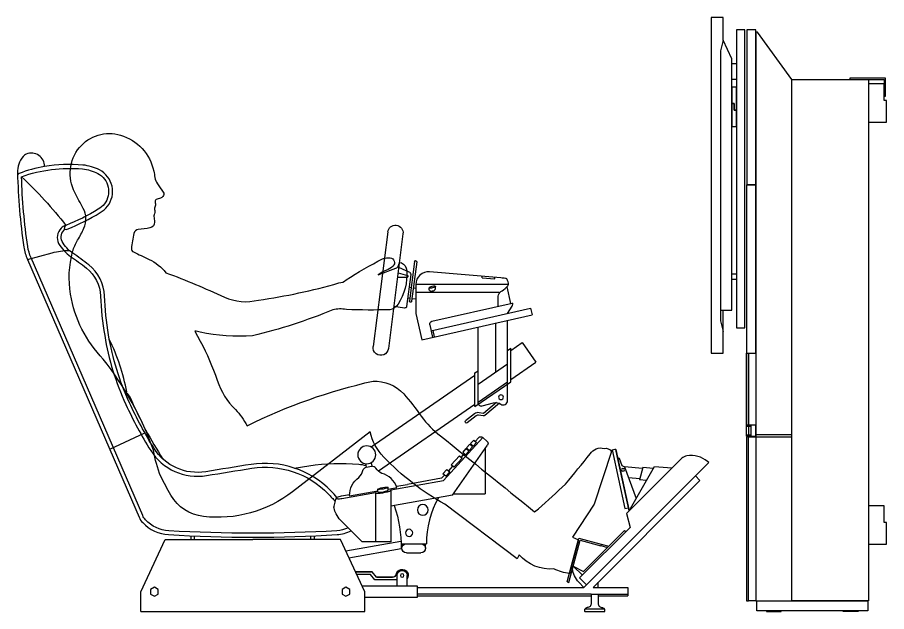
# Model space of a CAD drawing. Header units: millimetres. Extents: x 2811 to 6897, y 1499 to 2821.
# Drawn here: x 2811 to 4744, y 1499 to 2821 of the extents above; entities that cross this region are included whole.
import ezdxf

# ---------------------------------------------------------------- set-up
doc = ezdxf.new("R2010")
doc.units = ezdxf.units.MM
doc.set_wipeout_variables(frame=1)
for name, color, linetype in [('dwgmodels.com', 7, 'Continuous'), ('frame', 7, 'Continuous'), ('outline', 7, 'Continuous')]:
    doc.layers.add(name, color=color, linetype=linetype)

# ---------------------------------------------------------------- blocks, each defined once
blk = doc.blocks.new('tv 1')
at = {"color": 0}
for p, q in [((40, 394), (-40, 394)), ((40, 389), (-40, 389))]:
    blk.add_line(p, q, dxfattribs=at)
for points in [[(112.2, 1271.2), (112.2, 1321.9), (139.4, 1321.9), (139.4, 575), (112.2, 575), (112.2, 670.9)], [(118.7, 670.9), (93, 670.9), (93, 1229.5), (112.2, 1271.2)], [(112.2, 1271.2), (118.7, 1247.6), (118.7, 647.1), (112.2, 623.5)]]:
    blk.add_lwpolyline(points, dxfattribs=at)
for points in [[(40, 1289), (40, 24), (-40, 24), (-40, 1184), (36.4, 1289), (40, 1289)], [(40, 1294), (60, 1294), (60, 949.1), (40, 949.1)], [(83, 631), (64, 631), (64, 1294), (83, 1294)], [(93, 1219.5), (83, 1219.5), (83, 1183.5), (93, 1183.5)], [(-245.5, 1184), (-245.5, 1147), (-248.5, 1147), (-248.5, 1187), (-169, 1187), (-169, 1184)], [(-40, 1184), (-211, 1184), (-211, 24), (-40, 24)], [(-251, 1137), (-245.5, 1137), (-245.5, 1174), (-211, 1174), (-211, 1089), (-251, 1089)], [(93, 1130.3), (88, 1130.3), (88, 1115.3), (83, 1115.3), (83, 1166.3), (93, 1166.3)], [(83, 1115.3), (88, 1115.3), (88, 1130.3), (93, 1130.3), (93, 1079.3), (83, 1079.3)], [(61, 575), (40, 575), (40, 949.1), (61, 949.1)], [(83, 738.6), (93, 738.6), (93, 751.4), (83, 751.4)], [(56, 575), (40, 575), (40, 415), (56, 415)], [(56, 415), (61, 415), (61, 575), (56, 575)], [(40, 415), (56, 415), (56, 390), (40, 390)], [(61, 415), (56, 415), (56, 390), (61, 390)], [(56, 389), (40, 389), (40, 24), (56, 24)], [(56, 389), (61, 389), (61, 24), (56, 24)], [(-251, 198), (-245.5, 198), (-245.5, 235), (-211, 235), (-211, 150), (-251, 150)], [(-209, 2), (38, 2), (38, 24), (-209, 24)], [(-187.5, 0), (-154.5, 0), (-154.5, 2), (-187.5, 2)], [(16.5, 0), (-16.5, 0), (-16.5, 2), (16.5, 2)]]:
    blk.add_lwpolyline(points, close=True, dxfattribs=at)
at = {"color": 0, "ltscale": 0.5}
for points in [[(51, 412), (61, 412), (61, 415), (51, 415)], [(51, 390), (61, 390), (61, 415), (51, 415)], [(51, 390), (61, 390), (61, 393), (51, 393)]]:
    blk.add_lwpolyline(points, close=True, dxfattribs=at)
blk = doc.blocks.new('Play seat_side_dwgmodel.com')
at = {"color": 0}
for p, q in [((-130.7, 318.6), (-106.7, 320.7)), ((-106.1, 318.4), (-66.4, 321.9)), ((-115.3, 291.9), (-99.4, 293.3)), ((-100, 295.6), (-75.2, 297.8))]:
    blk.add_line(p, q, dxfattribs=at)
for points in [[(573.3, 253.8, -0.016049), (586.3, 268.1, -0.24272), (764.2, 327.4, -0.002716), (864.9, 311.2, 0.303068), (980, 363.1, 0.031953), (1034.8, 464.7, 0.066552), (1081.2, 615.6, 0.030889), (1090.2, 702.4, -0.216023), (1124.9, 771.1, -0.022274), (1160.9, 797.5, 0.119224), (1184.6, 823.3, 0.328563), (1178.1, 850.7, -0.111276), (1178.1, 850.7, -0.16988), (1173.1, 850.9, -0.041643), (1099.6, 887.5, -0.091354), (1083.5, 901.8, -0.470081), (1101.3, 982.5, -0.095238), (1138.3, 993.4, -0.067188), (1223.5, 990, -0.539489), (1264.2, 1017.8, -0.126056), (1271.3, 1012.5, -0.177419), (1283.6, 976.1, -0.030925), (1269.5, 811, -0.065388), (1261.6, 783.5), (1013.3, 210.3, -0.089131), (1005.2, 198, -0.189992), (947.7, 171.2, -0.030421), (573.1, 171.2, -0.095855), (542, 180)], [(1274.7, 967.3, 0.111552), (1139.2, 984.7, 0.095238), (1105.3, 974.7, 0.470081), (1090.4, 907.2, 0.091354), (1104.1, 895, 0.041443), (1176, 859.2, -0.159787), (1186.7, 852.8, 0.111276), (1186.7, 852.8, -0.31981), (1192.2, 819, -0.119224), (1165.7, 790.3, 0.022274), (1130.4, 764.3, 0.216023), (1099, 702, -0.030889), (1089.8, 614.1, -0.066552), (1042.8, 461, -0.031953), (987.4, 358.5, -0.303068), (863.4, 302.6, 0.002716), (762.8, 318.8, 0.24272), (592.6, 262, 0.019959), (577, 244.6)], [(1223.5, 990, -0.051624), (1280.2, 974.6, -0.303373), (1283.5, 970, -1.024255)], [(573.7, 179.9, 0.030421), (947.2, 179.9, 0.189992), (998.9, 204, 0.089301), (1005.3, 213.8), (1253.6, 787, 0.065388), (1260.8, 812.3, 0.029239), (1274.7, 967.3, 0.029239)], [(1261.6, 783.5), (1206.4, 798.3, 0.061995), (1168.7, 803.5, -23.546023)], [(214.8, 679.3), (214.8, 698.4, 0.173821), (210.7, 710, 0.089397), (206.2, 713.8, -0.088291), (193.3, 724.7, -0.244863), (192, 730.4, 0.007397), (193.7, 736.9, -0.313069), (198.8, 741.4, -0.012726), (208.7, 742.3), (367.4, 755.7, -0.436258), (397.9, 728), (397.9, 662.9)], [(437.5, 753.4), (416.3, 747.7, 0.520567), (415.3, 745.1, 0.176327), (417.4, 743.6), (438.8, 743.6)], [(193.8, 663.2), (183.9, 679.3, -0.169939), (182.5, 685.8, -0.169939)], [(1043.6, 484.6), (1042.3, 485.4, -0.307927), (1040.8, 488.7, -0.070235), (1079.5, 605.7, 3.8898)], [(1043.6, 484.6), (1042.3, 485.4, 0.348972), (1039.9, 485.1, 0.093957), (1031.7, 473, -0.041838), (960.2, 339.4, -3.382006)], [(259.5, 461.3), (256.5, 458.8, -0.267949), (250.2, 457.7), (225.2, 464.4, 0.221695), (208.6, 461.5, -0.607838), (193.8, 469.2, -2.734749)], [(218.8, 465), (247.7, 440.8), (257.2, 442.5, -0.219064), (267.1, 439.9), (287.1, 424.4)], [(212.1, 463.4), (244.6, 436.1, 0.221695), (248, 435.2), (258.2, 437, -0.221695), (263.6, 435.6), (283.7, 420)], [(-253.6, 331.5), (-250.6, 334, -0.221695), (-204.8, 346.3, -0.114182), (-193.3, 341.4, -1.278661)], [(668.1, 319.3), (635.5, 324.3, 0.058469), (524.8, 328, 0.054251), (509.2, 325, 0.054251)], [(440, 276.2, -0.247493), (473.1, 307.4, 0.142889), (486.9, 318.9, -0.273406), (495.9, 323.3, -1.57267)], [(545, 257.6, 0.247493), (524.6, 298.3, -0.142889), (515.6, 313.9, 0.273406), (508.6, 321.1, 1.57267)], [(347.7, 253.3, -0.129348), (374.5, 151, -0.129348)], [(574.3, 252.9, -0.306727), (574.2, 252.1, -0.087548), (573.7, 251.8, -0.068827), (572.5, 251.4, -0.028077), (570.6, 251.1, -0.034603), (567.6, 251.2, -0.021762), (562.1, 251.8, 10.595603)], [(575.7, 249.4), (574.3, 252.9, 0.105209), (574, 253.4, 0.032381), (573.4, 253.9, 0.039053), (572.8, 254.3, 0.051813), (568.4, 256, 0.024574), (563, 257.3, 1.58371)], [(445.8, 236, 0.088522), (430.8, 140.3, 0.088522)], [(453.4, 155.1), (487.4, 155.1), (517, 155.1), (565.1, 203.2, 0.087489), (575.1, 217.4, 0.043661), (579.8, 230.3, 0.131652), (579.8, 234.3), (575.7, 249.4, -0.000815), (575.7, 249.4, 0.694133)], [(23.9, 54), (35.4, 65.5, 0.178088), (49.3, 95.6), (47.8, 101.1), (27.6, 80.9)], [(-7.7, 38.8), (-7.7, 18.3, -0.414214), (-17, 8.9, 0.357032), (-21.1, 5.6, 1.61306)], [(7.7, 38.8), (7.7, 18.3, 0.414214), (17, 8.9, -0.357032), (21.1, 5.6, -1.61306)]]:
    blk.add_lwpolyline(points, format="xyb", dxfattribs=at)
for points in [[(426.4, 840.4), (459, 585.1)], [(460.3, 844.7), (492.9, 589.4)], [(396, 778), (407.2, 690.5)], [(401.1, 778.6), (412.3, 691.1)], [(411.5, 754.2), (436, 765.3)], [(222.4, 740.4), (222.2, 743.4)], [(250.3, 742.7), (222.4, 740.4)], [(250.3, 742.7), (250, 745.8)], [(409.2, 750), (418.3, 678.8)], [(195.3, 722.4), (187, 685.7)], [(192, 727.4), (397.9, 727.4)], [(354, 718.3), (354, 723.8)], [(368, 715.2), (368, 720.5)], [(397.9, 719.1), (403.4, 719.8)], [(408.5, 720.5), (412.9, 721)], [(212.4, 710), (397.9, 710)], [(397.9, 694.9), (406.5, 696)], [(411.6, 696.7), (416, 697.2)], [(362, 645.8), (183.5, 686.5)], [(422.8, 675.3), (447.1, 678.4)], [(142.6, 674.9), (139.4, 660.5)], [(384.6, 604.7), (139.4, 660.5)], [(364.4, 624.4), (142.6, 674.9)], [(397.9, 662.9), (384.6, 604.7)], [(193.8, 469.1), (193.8, 648.1)], [(220.3, 533), (220.3, 642.1)], [(366.9, 638.1), (360.5, 610.1)], [(259.5, 461.3), (259.5, 633.1)], [(360.2, 625.3), (356.9, 611)], [(161.1, 598.9), (130.8, 555.1)], [(186.9, 581), (161.1, 598.9)], [(193.8, 581.1), (186.9, 585.9)], [(186.9, 511.4), (186.9, 585.9)], [(186.9, 516.3), (130.8, 555.1)], [(259.5, 505.6), (193.8, 551.5)], [(266.4, 531), (259.5, 535.7)], [(266.4, 456.5), (266.4, 531)], [(497.5, 366.4), (266.4, 526.1)], [(266.4, 456.5), (186.9, 511.4)], [(259.5, 466.1), (193.8, 511.5)], [(480.6, 313.3), (266.4, 461.4)], [(239.4, 378.7), (249, 387.4)], [(249, 387.4), (336.3, 291.6)], [(258, 387), (265.7, 378.7)], [(1078.6, 361.1), (1000.4, 397.4)], [(316.6, 258.7), (238.5, 370.3)], [(273, 370.7), (274.3, 369.1)], [(-46.7, 360.3), (-76.4, 224.5)], [(-38.6, 360.2), (-67.1, 229.3)], [(-50.5, 342.9), (-46.7, 360.3)], [(-38.6, 360.2), (-44.8, 361.6)], [(243.5, 363.2), (243.5, 261.7)], [(281.6, 361.1), (283, 359.6)], [(290.3, 351.6), (297.4, 343.9)], [(23.9, 54), (-253.6, 331.5)], [(-70.4, 218.5), (-193.3, 341.4)], [(-76.4, 224.5), (-50.5, 342.9), (-54.3, 341.5), (-60.3, 325.1), (-66.4, 321.9), (-92, 251.5)], [(497.3, 331.2), (495.9, 323.3)], [(510, 329), (508.6, 321.1)], [(-76.4, 224.5), (-133.2, 322.9), (-171.5, 319.6)], [(-106.7, 320.7), (-99.4, 293.3)], [(316, 323.5), (325.3, 313.2)], [(508.6, 321.1), (495.9, 323.3)], [(-234, 291.6), (-223.8, 301.8)], [(3.6, 54), (-234, 291.6)], [(334, 303.6), (340.5, 296.6)], [(453.4, 271), (336.3, 291.6)], [(340.5, 296.6), (416.7, 283.1)], [(441, 278.8), (416.7, 283.1)], [(459.4, 272.7), (440, 276.2)], [(453.4, 271), (453.4, 155.1)], [(459.4, 270.2), (459.4, 276.4)], [(482, 266.2), (482, 272.5)], [(314.6, 261.7), (243.5, 261.7)], [(316.6, 258.7), (453.4, 234.6)], [(545, 257.6), (482, 268.7)], [(487.4, 265.2), (487.4, 155.1)], [(562.1, 251.8), (487.4, 265)], [(563, 257.3), (545, 260.5)], [(-70.4, 218.5), (-78.8, 187.3)], [(-67.1, 229.3), (-74.9, 231)], [(33.7, 74.8), (-78.8, 187.3)], [(-66.5, 180.7), (-69.4, 177.9)], [(25.3, 88.9), (-66.5, 180.7)], [(35.2, 163.7), (-14.5, 150.4)], [(32.4, 158.8), (-13.4, 146.5)], [(57.5, 65.1), (32.4, 158.8)], [(61.3, 66.1), (35.2, 163.7)], [(553.5, 134.9), (430.9, 156.6)], [(511.2, 0), (511.2, 44.1), (565.3, 160.1), (760.4, 160.1)], [(623.1, 160.1), (623.1, 168.6)], [(631.1, 160.1), (631.1, 168.2)], [(1009.7, 0), (1009.7, 44.1), (955.6, 160.1), (760.4, 160.1)], [(889.8, 160.1), (889.8, 168.2)], [(897.8, 160.1), (897.8, 168.6)], [(-14.4, 150), (-31.3, 145.5)], [(-13.5, 146.9), (-28.7, 142.9)], [(-14.5, 150.4), (-13.4, 146.5)], [(430.8, 151), (374.5, 151)], [(376.5, 141), (376.5, 151)], [(428.8, 141), (428.8, 151)], [(546.5, 119.9), (430.8, 140.3)], [(418.8, 131), (386.5, 131)], [(47.8, 101.1), (25.3, 88.9)], [(417.1, 56.4), (417.1, 80.4)], [(439.5, 70.8), (488.8, 70.8), (498.9, 82.8), (529.2, 82.8)], [(439.5, 56.4), (439.5, 80.4)], [(485.2, 76.4), (449.6, 76.4), (485.2, 76.4), (495.2, 88.4)], [(530, 88.4), (495.2, 88.4), (531.8, 88.4)], [(-7.7, 54), (-7.7, 65.2)], [(33.7, 74.8), (18.4, 59.5)], [(61.3, 66.1), (57.5, 65.1)], [(3.6, 54), (-73.5, 54)], [(-73.5, 54), (-73.5, 34.8)], [(-7.7, 38.8), (-73.5, 38.8)], [(7.7, 38.8), (-7.7, 38.8)], [(7.7, 38.8), (394.5, 38.8)], [(394.5, 54), (23.9, 54)], [(511.2, 32.4), (394.5, 32.4), (394.5, 56.4), (516.9, 56.4)], [(-7.7, 34.8), (-73.5, 34.8)], [(394.5, 34.8), (7.7, 34.8)], [(1009.7, 0), (511.2, 0)]]:
    blk.add_lwpolyline(points, dxfattribs=at)
for points in [[(270.2, 368.1), (276.4, 373.8), (269.1, 381.7), (262.9, 376.1)], [(278.9, 358.6), (285, 364.2), (277.7, 372.2), (271.6, 366.6)], [(280.3, 357.1), (286.4, 362.7), (293.7, 354.7), (287.5, 349.1)], [(313.1, 321.1), (319.5, 326.4), (300.9, 346.8), (294.5, 341.5)], [(331.1, 301.2), (337.5, 306.6), (328.8, 316.2), (322.4, 310.8)], [(553.2, 34), (544.5, 39.1), (544.5, 49.2), (553.2, 54.3), (562, 49.2), (562, 39.1)], [(979.2, 34), (970.5, 39.1), (970.5, 49.2), (979.2, 54.3), (988, 49.2), (988, 39.1)]]:
    blk.add_lwpolyline(points, close=True, dxfattribs=at)
blk.add_lwpolyline([(22.7, 4), (22.7, 1.6, -0.414214), (21.1, 0), (-21.1, 0, -0.414214), (-22.7, 1.6), (-22.7, 4, -0.414214), (-21.1, 5.6), (21.1, 5.6, -0.414214)], format="xyb", close=True, dxfattribs=at)
for centre, radius in [((208.5, 476.9), 5.38), ((506.9, 348.8), 20), ((-62.8, 315.4), 3.2), ((382.4, 226.2), 12), ((412.9, 175.1), 8), ((428.3, 80.4), 4)]:
    blk.add_circle(centre, radius, dxfattribs=at)
for centre, radius, start, end in [((1936.8, 264.1), 965.9, 133.2757, 141.9662), ((443.4, 842.5), 17.1, 7.274, 187.274), ((1172.5, 853.8), 6.44, 331.3472, 57.0274), ((398.6, 778.3), 2.58, 7.274, 187.274), ((413.2, 750.5), 4, 114.3501, 187.274), ((183.3, 685.7), 0.8, 77.1721, 172.9976), ((409.7, 690.8), 2.58, 187.274, 7.274), ((422.3, 679.3), 4, 187.274, 277.274), ((360.6, 639.6), 6.4, 347.1721, 77.1721), ((475.9, 587.3), 17.1, 187.274, 7.274), ((285.4, 422.2), 2.79, 232.1765, 52.1765), ((253.3, 382.7), 6.4, 42.3345, 132.3345), ((243.7, 374), 6.4, 132.3345, 215), ((-45.2, 360), 1.6, 77.6914, 167.6914), ((580.5, 256.2), 76.6, 245.3695, 264.9129), ((386.5, 141), 10, 90, 270), ((418.8, 141), 10, 270, 90), ((428.3, 80.4), 13.6, 10.6719, 214.5603), ((428.3, 80.4), 11.2, 0, 180), ((449.6, 84.4), 8, 190.6719, 270)]:
    blk.add_arc(centre, radius, start, end, dxfattribs=at)
at = {"color": 0, "extrusion": (0, 0, -1)}
for centre, major_axis, ratio, start_param, end_param in [((361, 716.9), (-7, 1.64), 0.490339, 3.018796, 6.283185), ((470.4, 268), (-17, 3), 0.200512, 2.28692, 6.283185), ((470.7, 268.2), (11.3, -2), 0.146093, 6.231676, 9.424778)]:
    blk.add_ellipse(centre, major_axis=major_axis, ratio=ratio, start_param=start_param, end_param=end_param, dxfattribs=at)
for centre, major_axis, ratio in [((361, 722.1), (-7, 1.64), 0.262187), ((470.7, 274.4), (11.3, -2), 0.146093)]:
    blk.add_ellipse(centre, major_axis=major_axis, ratio=ratio, dxfattribs=at)

msp = doc.modelspace()

# ---------------------------------------------------------------- block references
at = {"layer": 'dwgmodels.com', "xscale": -1}
msp.add_blockref('tv 1', (4493.4, 1499.5), dxfattribs=at)

# ---------------------------------------------------------------- wipeouts: each hides what was drawn before it
at = {"color": 252, "true_color": 0x939598}
msp.add_wipeout([(3526, 2230.6), (3487.3, 2220), (3456.7, 2212.6), (3409.3, 2202.6), (3372.7, 2196.2), (3347.6, 2192.5), (3319.4, 2188.9), (3302.5, 2190.2), (3279.4, 2196.2), (3250.8, 2208.7), (3217.3, 2223.2), (3141.8, 2253.5), (3134.2, 2261.9), (3124.7, 2270.4), (3104.3, 2283.1), (3077.1, 2296), (3069.4, 2299.6), (3066, 2302.7), (3065, 2306.5), (3065.3, 2309.8), (3070.2, 2340.8), (3072.1, 2345), (3075.4, 2348), (3080.3, 2349.6), (3087, 2350.2), (3097.4, 2351.5), (3104.3, 2352.6), (3107.4, 2353.2), (3110.5, 2354.6), (3113.8, 2357.6), (3115.4, 2360.5), (3116.4, 2365.4), (3116.2, 2369.3), (3115.8, 2372.3), (3115.1, 2376.2), (3114.5, 2378.8), (3114.5, 2379.4), (3114.6, 2380.6), (3115.2, 2381.9), (3115.9, 2383.3), (3116.5, 2384.7), (3117, 2386.7), (3117.2, 2388.2), (3117.3, 2389.7), (3117.1, 2392.2), (3116.6, 2394.2), (3116.4, 2395.5), (3116.4, 2396.6), (3117, 2399), (3117.7, 2401), (3118.2, 2403.2), (3118.3, 2405.3), (3117.9, 2408.8), (3117.6, 2411), (3117.8, 2413.2), (3118.2, 2414.4), (3118.9, 2415.4), (3119.8, 2416), (3121.5, 2416.8), (3123.8, 2417.4), (3125.5, 2417.7), (3126.8, 2418), (3128.4, 2418.5), (3130.3, 2419.4), (3132, 2420.4), (3133.1, 2421.2), (3134.8, 2422.7), (3135.9, 2424.1), (3136.6, 2425.7), (3136.8, 2426.1), (3137, 2427.5), (3137, 2429), (3136.6, 2430.5), (3136, 2431.9), (3135.2, 2433.1), (3131.3, 2438.6), (3126.1, 2446.1), (3122.7, 2451.3), (3120, 2456.1), (3117.9, 2462.2), (3116.8, 2468), (3114.7, 2479.3), (3111.4, 2491.3), (3106.7, 2503), (3100.7, 2513.9), (3092.9, 2524.8), (3070.4, 2545.5), (3058.2, 2552.7), (3044.9, 2558.3), (3030.1, 2562.1), (3016, 2563.3), (2990.9, 2559.6), (2969.6, 2549.8), (2952.5, 2535.4), (2939, 2516.1), (2932.2, 2499.1), (2928.7, 2474.1), (2933, 2446.5), (2948.4, 2414.1), (2957.9, 2396.3), (2963.9, 2374.6), (2959.5, 2352.5), (2945.3, 2325.8), (2938.8, 2313.5), (2931.2, 2287.4), (2926.8, 2253.1), (2927.8, 2219.2), (2937, 2173.3), (2955, 2127.8), (2982.9, 2083.6), (3010.7, 2050.1), (3043, 2003.6), (3066.3, 1964.3), (3114.2, 1858.3), (3120.6, 1828.7), (3138.1, 1784.9), (3152.8, 1758.3), (3183.4, 1726.2), (3225.1, 1711.1), (3256.7, 1709.3), (3301, 1712.9), (3347, 1724.6), (3388.7, 1743.3), (3414.3, 1759.4), (3595.8, 1899.2), (3599.2, 1887.7), (3611, 1862.8), (3629.1, 1840.3), (3650.3, 1819.4), (3685.3, 1789.5), (3762, 1738.4), (3923.1, 1616.9), (3926.9, 1626.1), (3934.9, 1618), (3951.6, 1605.9), (3969.9, 1598.1), (3981.2, 1595.4), (4004.6, 1594.3), (4008.3, 1592.6), (4021.5, 1588), (4039.1, 1584.6), (4059, 1658.9), (4045.6, 1664.9), (4093.7, 1738.2), (4132.9, 1855.8), (4128.2, 1860.3), (4122.5, 1862.6), (4119.1, 1863), (4116, 1862.7), (4109, 1863.5), (4098.6, 1861.6), (4092, 1858), (4085.1, 1850.5), (4030.5, 1783.3), (3961.2, 1721.8), (3937.1, 1741.2), (3729.4, 1910.8), (3690.5, 1959.6), (3670.4, 1984.3), (3639.3, 2005.5), (3604.7, 2012.4), (3582.3, 2007.7), (3526.4, 1992.6), (3459.2, 1970.9), (3388.5, 1943.3), (3341.4, 1922.2), (3322.1, 1912.9), (3310.5, 1931.9), (3300.1, 1944.6), (3286.9, 1958.8), (3272.1, 1979.1), (3261.5, 1999), (3249.4, 2031.3), (3235.6, 2065.1), (3218.2, 2101), (3206.3, 2123.6), (3233.1, 2118.2), (3275.8, 2113), (3312.7, 2111.9), (3334.5, 2112.9), (3370.3, 2122.1), (3412.2, 2134.4), (3457.3, 2149.5), (3486.6, 2160.3), (3512.6, 2170.6), (3521, 2172.2), (3527.7, 2172.7), (3537.2, 2172.3), (3542.9, 2171.5), (3566.6, 2170.7), (3608.3, 2170.4), (3630.3, 2170.8), (3639.6, 2171.1), (3646.2, 2173.1), (3654.8, 2179.4), (3660.7, 2187.9), (3663.4, 2193), (3670.4, 2209), (3674.8, 2224.7), (3676.9, 2238.1), (3677.5, 2250.5), (3677.2, 2258.5), (3673.8, 2268.5), (3670, 2272.7), (3665.8, 2275.5), (3661.8, 2275.3), (3660.1, 2273.5), (3659.4, 2270.7), (3658.2, 2267.6), (3655.6, 2264.7), (3652.9, 2263.2), (3626.5, 2253.4), (3613.4, 2248.5), (3618.7, 2252.2), (3626.4, 2256.4), (3633.5, 2259.4), (3641, 2263.5), (3646.8, 2268.2), (3649.4, 2272.3), (3650, 2275.8), (3649.4, 2279.1), (3647.9, 2282), (3645.2, 2284.6), (3640.7, 2286.3), (3635.8, 2286.9), (3630.9, 2286.3), (3623.6, 2284.6), (3600.6, 2272.1), (3569.9, 2254.4), (3542.5, 2237.6), (3539, 2234.9), (3534.8, 2232.7), (3527.7, 2230.8)], dxfattribs=at).dxf.layer = 'outline'

# ---------------------------------------------------------------- next in the draw order: linework, layer by layer
at = {"layer": 'frame'}
msp.add_lwpolyline([(3206.3, 2123.6), (3218.2, 2101, -0.038875), (3255.6, 2014, 0.114109), (3296.1, 1948.9, -0.078576), (3322.1, 1912.9), (3322.1, 1912.9, -0.058932), (3602.2, 2012.4, -0.212337), (3670.4, 1984.3, -0.021231), (3709.5, 1934, 0.068438), (3752.3, 1890.5, 0.00019), (3961.2, 1721.8), (3970.2, 1728, 0.00112), (4030.5, 1783.3), (4030.5, 1783.3, 0.005346), (4085.1, 1850.5, -0.321756), (4116, 1862.7), (4116, 1862.7, -0.294762), (4132.9, 1855.8), (4093.7, 1738.2), (4093.7, 1738.2), (4045.6, 1664.9), (4059, 1658.9), (4039.1, 1584.6, -0.085145), (4004.6, 1594.3), (4004.6, 1594.3, -0.238286), (3926.9, 1626.1), (3926.9, 1626.1), (3923.1, 1616.9), (3762, 1738.4, -0.076052), (3626, 1843.4, -0.133387), (3595.8, 1899.2), (3423.5, 1766.2, -0.195857), (3225.1, 1711.1, -0.235368), (3152.8, 1758.3, -0.01815), (3130.4, 1800, -0.057454), (3114.2, 1858.3, 0.080611), (3002.2, 2061.2, -0.151416), (2929.6, 2205.4, -0.107288), (2934.2, 2300.4, -0.074061), (2945.3, 2325.8, 0.033522), (2959.5, 2352.5, 0.233814), (2957.9, 2396.3, -0.00361), (2939, 2432, -0.300668), (2949.4, 2531.8, -0.302549), (3040.8, 2559.6, -0.274119), (3114.7, 2479.3, -0.014469), (3117.2, 2465.4, 0.108854), (3122.7, 2451.3, 0.010041), (3135.6, 2432.6, -0.367088), (3134.8, 2422.7, -0.165632), (3124.3, 2417.5, 0.094548), (3119.8, 2416, 0.226647), (3117.8, 2413.2, 0.100258), (3117.9, 2408.8, -0.163852), (3117, 2399, 0.178373), (3116.6, 2394.2, -0.152816), (3116.5, 2384.7, -0.053494), (3115.2, 2381.9, 0.193101), (3114.6, 2378.3, -0.041106), (3116.4, 2366.2, -0.379493), (3106.1, 2352.9, -0.027328), (3080.3, 2349.6, 0.332347), (3070.2, 2340.8, 0.030395), (3065.1, 2307.2, 0.316524), (3069.4, 2299.6, -0.00278), (3104.3, 2283.1, -0.112048), (3141.8, 2253.5, -0.016673), (3271.7, 2199.3, 0.17064), (3347.6, 2192.5, 0.036327), (3526, 2230.6), (3526, 2230.6, 0.164453), (3542.5, 2237.6, -0.020316), (3623.6, 2284.6, -0.114538), (3640.7, 2286.3, -0.625985), (3646.8, 2268.2, -0.103572), (3632.1, 2258.8, 0.070956), (3613.4, 2248.5), (3652.9, 2263.2, 0.288293), (3659.7, 2272, -0.522741), (3665.8, 2275.5, -0.270693), (3677.2, 2258.5, -0.159946), (3657.9, 2183.3, -0.20742), (3639.6, 2171.1, -0.017856), (3542.9, 2171.5, 0.110908), (3512.6, 2170.6, -0.037416), (3334.5, 2112.9, -0.070153), (3217.7, 2121.3, 0.002559)], format="xyb", close=True, dxfattribs=at)

# ---------------------------------------------------------------- next in the draw order: block references
at = {"layer": 'dwgmodels.com', "xscale": -1}
msp.add_blockref('Play seat_side_dwgmodel.com', (4095.3, 1499.5), dxfattribs=at)

doc.saveas('drawing.dxf')
